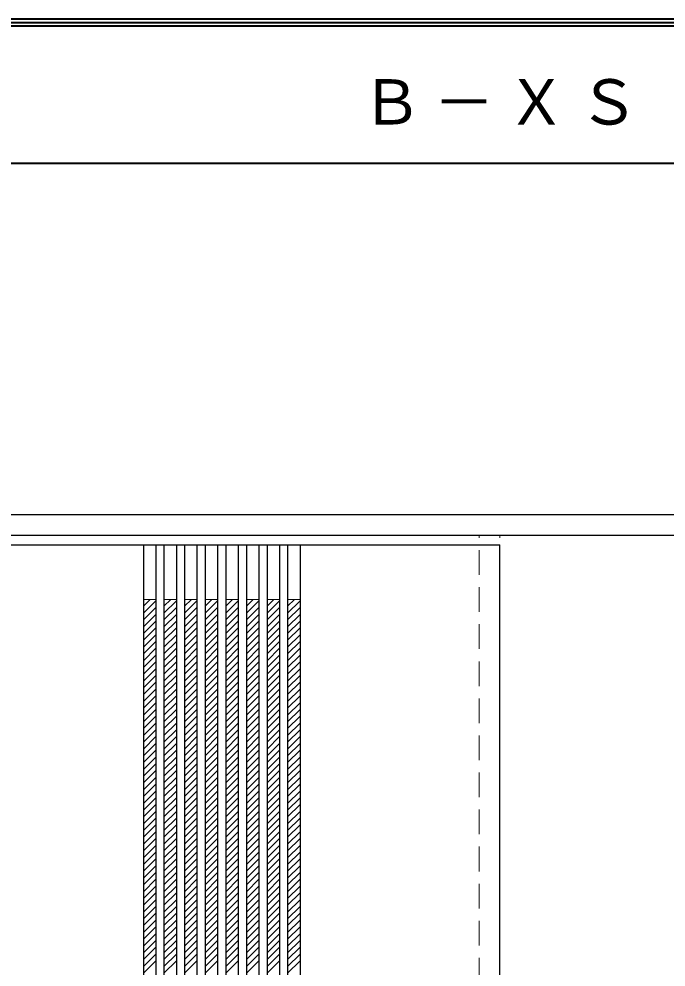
# Model space of a CAD drawing. Units: millimetres, scale not verified. Extents: x -6000 to 5700, y -4307 to 4175.
# Drawn here: x -3395 to -2453, y 2794 to 4175 of the extents above; entities that cross this region are included whole.
import ezdxf

# ---------------------------------------------------------------- set-up
doc = ezdxf.new("R2010")
doc.units = ezdxf.units.MM
doc.header["$LTSCALE"] = 30
doc.linetypes.add('DASHED1', pattern=[1.8, 1.2, -0.6])
for name, color, linetype, lineweight in [('0-2_扉', 4, 'DASHED1', 9), ('0-4_枠', 3, 'Continuous', 25), ('0-A_文字', 7, 'Continuous', 9), ('F-1_枠', 6, 'Continuous', 40)]:
    doc.layers.add(name, color=color, linetype=linetype, lineweight=lineweight)
doc.styles.add('ＭＳ ゴシック', font='')
doc.styles.get('ＭＳ ゴシック').set_extended_font_data('MS Gothic')

msp = doc.modelspace()

# ---------------------------------------------------------------- linework, layer by layer
at = {"layer": '0-2_扉'}
for p, q in [((-2725, 1421), (-2725, 3423)), ((-2695, 1421), (-2695, 3423)), ((-3214, 3319.17), (-3204.17, 3329)), ((-3214, 3309.27), (-3196, 3327.27)), ((-3214, 3299.37), (-3196, 3317.37)), ((-3184, 3319.17), (-3174.17, 3329)), ((-3184, 3309.27), (-3166, 3327.27)), ((-3184, 3299.37), (-3166, 3317.37)), ((-3154, 3319.17), (-3144.17, 3329)), ((-3154, 3309.27), (-3136, 3327.27)), ((-3154, 3299.37), (-3136, 3317.37)), ((-3124, 3319.17), (-3114.17, 3329)), ((-3124, 3309.27), (-3106, 3327.27)), ((-3124, 3299.37), (-3106, 3317.37)), ((-3094, 3319.17), (-3084.17, 3329)), ((-3094, 3309.27), (-3076, 3327.27)), ((-3094, 3299.37), (-3076, 3317.37)), ((-3064, 3319.17), (-3054.17, 3329)), ((-3064, 3309.27), (-3046, 3327.27)), ((-3064, 3299.37), (-3046, 3317.37)), ((-3034, 3319.17), (-3024.17, 3329)), ((-3034, 3309.27), (-3016, 3327.27)), ((-3034, 3299.37), (-3016, 3317.37)), ((-3004, 3319.17), (-2994.17, 3329)), ((-3004, 3309.27), (-2986, 3327.27)), ((-3004, 3299.37), (-2986, 3317.37)), ((-3214, 3289.47), (-3196, 3307.47)), ((-3184, 3289.47), (-3166, 3307.47)), ((-3154, 3289.47), (-3136, 3307.47)), ((-3124, 3289.47), (-3106, 3307.47)), ((-3094, 3289.47), (-3076, 3307.47)), ((-3064, 3289.47), (-3046, 3307.47)), ((-3034, 3289.47), (-3016, 3307.47)), ((-3004, 3289.47), (-2986, 3307.47)), ((-3214, 3279.57), (-3196, 3297.57)), ((-3184, 3279.57), (-3166, 3297.57)), ((-3154, 3279.57), (-3136, 3297.57)), ((-3124, 3279.57), (-3106, 3297.57)), ((-3094, 3279.57), (-3076, 3297.57)), ((-3064, 3279.57), (-3046, 3297.57)), ((-3034, 3279.57), (-3016, 3297.57)), ((-3004, 3279.57), (-2986, 3297.57)), ((-3214, 3269.67), (-3196, 3287.67)), ((-3214, 3259.77), (-3196, 3277.77)), ((-3184, 3269.67), (-3166, 3287.67)), ((-3184, 3259.77), (-3166, 3277.77)), ((-3154, 3269.67), (-3136, 3287.67)), ((-3154, 3259.77), (-3136, 3277.77)), ((-3124, 3269.67), (-3106, 3287.67)), ((-3124, 3259.77), (-3106, 3277.77)), ((-3094, 3269.67), (-3076, 3287.67)), ((-3094, 3259.77), (-3076, 3277.77)), ((-3064, 3269.67), (-3046, 3287.67)), ((-3064, 3259.77), (-3046, 3277.77)), ((-3034, 3269.67), (-3016, 3287.67)), ((-3034, 3259.77), (-3016, 3277.77)), ((-3004, 3269.67), (-2986, 3287.67)), ((-3004, 3259.77), (-2986, 3277.77)), ((-3214, 3249.87), (-3196, 3267.87)), ((-3184, 3249.87), (-3166, 3267.87)), ((-3154, 3249.87), (-3136, 3267.87)), ((-3124, 3249.87), (-3106, 3267.87)), ((-3094, 3249.87), (-3076, 3267.87)), ((-3064, 3249.87), (-3046, 3267.87)), ((-3034, 3249.87), (-3016, 3267.87)), ((-3004, 3249.87), (-2986, 3267.87)), ((-3214, 3239.97), (-3196, 3257.97)), ((-3214, 3230.07), (-3196, 3248.07)), ((-3184, 3239.97), (-3166, 3257.97)), ((-3184, 3230.07), (-3166, 3248.07)), ((-3154, 3239.97), (-3136, 3257.97)), ((-3154, 3230.07), (-3136, 3248.07)), ((-3124, 3239.97), (-3106, 3257.97)), ((-3124, 3230.07), (-3106, 3248.07)), ((-3094, 3239.97), (-3076, 3257.97)), ((-3094, 3230.07), (-3076, 3248.07)), ((-3064, 3239.97), (-3046, 3257.97)), ((-3064, 3230.07), (-3046, 3248.07)), ((-3034, 3239.97), (-3016, 3257.97)), ((-3034, 3230.07), (-3016, 3248.07)), ((-3004, 3239.97), (-2986, 3257.97)), ((-3004, 3230.07), (-2986, 3248.07)), ((-3214, 3220.17), (-3196, 3238.17)), ((-3184, 3220.17), (-3166, 3238.17)), ((-3154, 3220.17), (-3136, 3238.17)), ((-3124, 3220.17), (-3106, 3238.17)), ((-3094, 3220.17), (-3076, 3238.17)), ((-3064, 3220.17), (-3046, 3238.17)), ((-3034, 3220.17), (-3016, 3238.17)), ((-3004, 3220.17), (-2986, 3238.17)), ((-3214, 3210.27), (-3196, 3228.27)), ((-3184, 3210.27), (-3166, 3228.27)), ((-3154, 3210.27), (-3136, 3228.27)), ((-3124, 3210.27), (-3106, 3228.27)), ((-3094, 3210.27), (-3076, 3228.27)), ((-3064, 3210.27), (-3046, 3228.27)), ((-3034, 3210.27), (-3016, 3228.27)), ((-3004, 3210.27), (-2986, 3228.27)), ((-3214, 3200.37), (-3196, 3218.37)), ((-3214, 3190.47), (-3196, 3208.47)), ((-3184, 3200.37), (-3166, 3218.37)), ((-3184, 3190.47), (-3166, 3208.47)), ((-3154, 3200.37), (-3136, 3218.37)), ((-3154, 3190.47), (-3136, 3208.47)), ((-3124, 3200.37), (-3106, 3218.37)), ((-3124, 3190.47), (-3106, 3208.47)), ((-3094, 3200.37), (-3076, 3218.37)), ((-3094, 3190.47), (-3076, 3208.47)), ((-3064, 3200.37), (-3046, 3218.37)), ((-3064, 3190.47), (-3046, 3208.47)), ((-3034, 3200.37), (-3016, 3218.37)), ((-3034, 3190.47), (-3016, 3208.47)), ((-3004, 3200.37), (-2986, 3218.37)), ((-3004, 3190.47), (-2986, 3208.47)), ((-3214, 3180.57), (-3196, 3198.57)), ((-3184, 3180.57), (-3166, 3198.57)), ((-3154, 3180.57), (-3136, 3198.57)), ((-3124, 3180.57), (-3106, 3198.57)), ((-3094, 3180.57), (-3076, 3198.57)), ((-3064, 3180.57), (-3046, 3198.57)), ((-3034, 3180.57), (-3016, 3198.57)), ((-3004, 3180.57), (-2986, 3198.57)), ((-3214, 3170.67), (-3196, 3188.67)), ((-3214, 3160.77), (-3196, 3178.77)), ((-3184, 3170.67), (-3166, 3188.67)), ((-3184, 3160.77), (-3166, 3178.77)), ((-3154, 3170.67), (-3136, 3188.67)), ((-3154, 3160.77), (-3136, 3178.77)), ((-3124, 3170.67), (-3106, 3188.67)), ((-3124, 3160.77), (-3106, 3178.77)), ((-3094, 3170.67), (-3076, 3188.67)), ((-3094, 3160.77), (-3076, 3178.77)), ((-3064, 3170.67), (-3046, 3188.67)), ((-3064, 3160.77), (-3046, 3178.77)), ((-3034, 3170.67), (-3016, 3188.67)), ((-3034, 3160.77), (-3016, 3178.77)), ((-3004, 3170.67), (-2986, 3188.67)), ((-3004, 3160.77), (-2986, 3178.77)), ((-3214, 3150.87), (-3196, 3168.87)), ((-3184, 3150.87), (-3166, 3168.87)), ((-3154, 3150.87), (-3136, 3168.87)), ((-3124, 3150.87), (-3106, 3168.87)), ((-3094, 3150.87), (-3076, 3168.87)), ((-3064, 3150.87), (-3046, 3168.87)), ((-3034, 3150.87), (-3016, 3168.87)), ((-3004, 3150.87), (-2986, 3168.87)), ((-3214, 3140.98), (-3196, 3158.98)), ((-3184, 3140.98), (-3166, 3158.98)), ((-3154, 3140.98), (-3136, 3158.98)), ((-3124, 3140.98), (-3106, 3158.98)), ((-3094, 3140.98), (-3076, 3158.98)), ((-3064, 3140.98), (-3046, 3158.98)), ((-3034, 3140.98), (-3016, 3158.98)), ((-3004, 3140.98), (-2986, 3158.98)), ((-3214, 3131.08), (-3196, 3149.08)), ((-3214, 3121.18), (-3196, 3139.18)), ((-3184, 3131.08), (-3166, 3149.08)), ((-3184, 3121.18), (-3166, 3139.18)), ((-3154, 3131.08), (-3136, 3149.08)), ((-3154, 3121.18), (-3136, 3139.18)), ((-3124, 3131.08), (-3106, 3149.08)), ((-3124, 3121.18), (-3106, 3139.18)), ((-3094, 3131.08), (-3076, 3149.08)), ((-3094, 3121.18), (-3076, 3139.18)), ((-3064, 3131.08), (-3046, 3149.08)), ((-3064, 3121.18), (-3046, 3139.18)), ((-3034, 3131.08), (-3016, 3149.08)), ((-3034, 3121.18), (-3016, 3139.18)), ((-3004, 3131.08), (-2986, 3149.08)), ((-3004, 3121.18), (-2986, 3139.18)), ((-3214, 3111.28), (-3196, 3129.28)), ((-3184, 3111.28), (-3166, 3129.28)), ((-3154, 3111.28), (-3136, 3129.28)), ((-3124, 3111.28), (-3106, 3129.28)), ((-3094, 3111.28), (-3076, 3129.28)), ((-3064, 3111.28), (-3046, 3129.28)), ((-3034, 3111.28), (-3016, 3129.28)), ((-3004, 3111.28), (-2986, 3129.28)), ((-3214, 3101.38), (-3196, 3119.38)), ((-3214, 3091.48), (-3196, 3109.48)), ((-3184, 3101.38), (-3166, 3119.38)), ((-3184, 3091.48), (-3166, 3109.48)), ((-3154, 3101.38), (-3136, 3119.38)), ((-3154, 3091.48), (-3136, 3109.48)), ((-3124, 3101.38), (-3106, 3119.38)), ((-3124, 3091.48), (-3106, 3109.48)), ((-3094, 3101.38), (-3076, 3119.38)), ((-3094, 3091.48), (-3076, 3109.48)), ((-3064, 3101.38), (-3046, 3119.38)), ((-3064, 3091.48), (-3046, 3109.48)), ((-3034, 3101.38), (-3016, 3119.38)), ((-3034, 3091.48), (-3016, 3109.48)), ((-3004, 3101.38), (-2986, 3119.38)), ((-3004, 3091.48), (-2986, 3109.48)), ((-3214, 3081.58), (-3196, 3099.58)), ((-3184, 3081.58), (-3166, 3099.58)), ((-3154, 3081.58), (-3136, 3099.58)), ((-3124, 3081.58), (-3106, 3099.58)), ((-3094, 3081.58), (-3076, 3099.58)), ((-3064, 3081.58), (-3046, 3099.58)), ((-3034, 3081.58), (-3016, 3099.58)), ((-3004, 3081.58), (-2986, 3099.58)), ((-3214, 3071.68), (-3196, 3089.68)), ((-3184, 3071.68), (-3166, 3089.68)), ((-3154, 3071.68), (-3136, 3089.68)), ((-3124, 3071.68), (-3106, 3089.68)), ((-3094, 3071.68), (-3076, 3089.68)), ((-3064, 3071.68), (-3046, 3089.68)), ((-3034, 3071.68), (-3016, 3089.68)), ((-3004, 3071.68), (-2986, 3089.68)), ((-3214, 3061.78), (-3196, 3079.78)), ((-3214, 3051.88), (-3196, 3069.88)), ((-3184, 3061.78), (-3166, 3079.78)), ((-3184, 3051.88), (-3166, 3069.88)), ((-3154, 3061.78), (-3136, 3079.78)), ((-3154, 3051.88), (-3136, 3069.88)), ((-3124, 3061.78), (-3106, 3079.78)), ((-3124, 3051.88), (-3106, 3069.88)), ((-3094, 3061.78), (-3076, 3079.78)), ((-3094, 3051.88), (-3076, 3069.88)), ((-3064, 3061.78), (-3046, 3079.78)), ((-3064, 3051.88), (-3046, 3069.88)), ((-3034, 3061.78), (-3016, 3079.78)), ((-3034, 3051.88), (-3016, 3069.88)), ((-3004, 3061.78), (-2986, 3079.78)), ((-3004, 3051.88), (-2986, 3069.88)), ((-3214, 3041.98), (-3196, 3059.98)), ((-3184, 3041.98), (-3166, 3059.98)), ((-3154, 3041.98), (-3136, 3059.98)), ((-3124, 3041.98), (-3106, 3059.98)), ((-3094, 3041.98), (-3076, 3059.98)), ((-3064, 3041.98), (-3046, 3059.98)), ((-3034, 3041.98), (-3016, 3059.98)), ((-3004, 3041.98), (-2986, 3059.98)), ((-3214, 3032.08), (-3196, 3050.08)), ((-3214, 3022.18), (-3196, 3040.18)), ((-3184, 3032.08), (-3166, 3050.08)), ((-3184, 3022.18), (-3166, 3040.18)), ((-3154, 3032.08), (-3136, 3050.08)), ((-3154, 3022.18), (-3136, 3040.18)), ((-3124, 3032.08), (-3106, 3050.08)), ((-3124, 3022.18), (-3106, 3040.18)), ((-3094, 3032.08), (-3076, 3050.08)), ((-3094, 3022.18), (-3076, 3040.18)), ((-3064, 3032.08), (-3046, 3050.08)), ((-3064, 3022.18), (-3046, 3040.18)), ((-3034, 3032.08), (-3016, 3050.08)), ((-3034, 3022.18), (-3016, 3040.18)), ((-3004, 3032.08), (-2986, 3050.08)), ((-3004, 3022.18), (-2986, 3040.18)), ((-3214, 3012.28), (-3196, 3030.28)), ((-3184, 3012.28), (-3166, 3030.28)), ((-3154, 3012.28), (-3136, 3030.28)), ((-3124, 3012.28), (-3106, 3030.28)), ((-3094, 3012.28), (-3076, 3030.28)), ((-3064, 3012.28), (-3046, 3030.28)), ((-3034, 3012.28), (-3016, 3030.28)), ((-3004, 3012.28), (-2986, 3030.28)), ((-3214, 3002.38), (-3196, 3020.38)), ((-3184, 3002.38), (-3166, 3020.38)), ((-3154, 3002.38), (-3136, 3020.38)), ((-3124, 3002.38), (-3106, 3020.38)), ((-3094, 3002.38), (-3076, 3020.38)), ((-3064, 3002.38), (-3046, 3020.38)), ((-3034, 3002.38), (-3016, 3020.38)), ((-3004, 3002.38), (-2986, 3020.38)), ((-3214, 2992.48), (-3196, 3010.48)), ((-3214, 2982.58), (-3196, 3000.58)), ((-3184, 2992.48), (-3166, 3010.48)), ((-3184, 2982.58), (-3166, 3000.58)), ((-3154, 2992.48), (-3136, 3010.48)), ((-3154, 2982.58), (-3136, 3000.58)), ((-3124, 2992.48), (-3106, 3010.48)), ((-3124, 2982.58), (-3106, 3000.58)), ((-3094, 2992.48), (-3076, 3010.48)), ((-3094, 2982.58), (-3076, 3000.58)), ((-3064, 2992.48), (-3046, 3010.48)), ((-3064, 2982.58), (-3046, 3000.58)), ((-3034, 2992.48), (-3016, 3010.48)), ((-3034, 2982.58), (-3016, 3000.58)), ((-3004, 2992.48), (-2986, 3010.48)), ((-3004, 2982.58), (-2986, 3000.58)), ((-3214, 2972.68), (-3196, 2990.68)), ((-3184, 2972.68), (-3166, 2990.68)), ((-3154, 2972.68), (-3136, 2990.68)), ((-3124, 2972.68), (-3106, 2990.68)), ((-3094, 2972.68), (-3076, 2990.68)), ((-3064, 2972.68), (-3046, 2990.68)), ((-3034, 2972.68), (-3016, 2990.68)), ((-3004, 2972.68), (-2986, 2990.68)), ((-3214, 2962.78), (-3196, 2980.78)), ((-3214, 2952.89), (-3196, 2970.89)), ((-3184, 2962.78), (-3166, 2980.78)), ((-3184, 2952.89), (-3166, 2970.89)), ((-3154, 2962.78), (-3136, 2980.78)), ((-3154, 2952.89), (-3136, 2970.89)), ((-3124, 2962.78), (-3106, 2980.78)), ((-3124, 2952.89), (-3106, 2970.89)), ((-3094, 2962.78), (-3076, 2980.78)), ((-3094, 2952.89), (-3076, 2970.89)), ((-3064, 2962.78), (-3046, 2980.78)), ((-3064, 2952.89), (-3046, 2970.89)), ((-3034, 2962.78), (-3016, 2980.78)), ((-3034, 2952.89), (-3016, 2970.89)), ((-3004, 2962.78), (-2986, 2980.78)), ((-3004, 2952.89), (-2986, 2970.89)), ((-3214, 2942.99), (-3196, 2960.99)), ((-3184, 2942.99), (-3166, 2960.99)), ((-3154, 2942.99), (-3136, 2960.99)), ((-3124, 2942.99), (-3106, 2960.99)), ((-3094, 2942.99), (-3076, 2960.99)), ((-3064, 2942.99), (-3046, 2960.99)), ((-3034, 2942.99), (-3016, 2960.99)), ((-3004, 2942.99), (-2986, 2960.99)), ((-3214, 2933.09), (-3196, 2951.09)), ((-3184, 2933.09), (-3166, 2951.09)), ((-3154, 2933.09), (-3136, 2951.09)), ((-3124, 2933.09), (-3106, 2951.09)), ((-3094, 2933.09), (-3076, 2951.09)), ((-3064, 2933.09), (-3046, 2951.09)), ((-3034, 2933.09), (-3016, 2951.09)), ((-3004, 2933.09), (-2986, 2951.09)), ((-3214, 2923.19), (-3196, 2941.19)), ((-3214, 2913.29), (-3196, 2931.29)), ((-3184, 2923.19), (-3166, 2941.19)), ((-3184, 2913.29), (-3166, 2931.29)), ((-3154, 2923.19), (-3136, 2941.19)), ((-3154, 2913.29), (-3136, 2931.29)), ((-3124, 2923.19), (-3106, 2941.19)), ((-3124, 2913.29), (-3106, 2931.29)), ((-3094, 2923.19), (-3076, 2941.19)), ((-3094, 2913.29), (-3076, 2931.29)), ((-3064, 2923.19), (-3046, 2941.19)), ((-3064, 2913.29), (-3046, 2931.29)), ((-3034, 2923.19), (-3016, 2941.19)), ((-3034, 2913.29), (-3016, 2931.29)), ((-3004, 2923.19), (-2986, 2941.19)), ((-3004, 2913.29), (-2986, 2931.29)), ((-3214, 2903.39), (-3196, 2921.39)), ((-3184, 2903.39), (-3166, 2921.39)), ((-3154, 2903.39), (-3136, 2921.39)), ((-3124, 2903.39), (-3106, 2921.39)), ((-3094, 2903.39), (-3076, 2921.39)), ((-3064, 2903.39), (-3046, 2921.39)), ((-3034, 2903.39), (-3016, 2921.39)), ((-3004, 2903.39), (-2986, 2921.39)), ((-3214, 2893.49), (-3196, 2911.49)), ((-3214, 2883.59), (-3196, 2901.59)), ((-3184, 2893.49), (-3166, 2911.49)), ((-3184, 2883.59), (-3166, 2901.59)), ((-3154, 2893.49), (-3136, 2911.49)), ((-3154, 2883.59), (-3136, 2901.59)), ((-3124, 2893.49), (-3106, 2911.49)), ((-3124, 2883.59), (-3106, 2901.59)), ((-3094, 2893.49), (-3076, 2911.49)), ((-3094, 2883.59), (-3076, 2901.59)), ((-3064, 2893.49), (-3046, 2911.49)), ((-3064, 2883.59), (-3046, 2901.59)), ((-3034, 2893.49), (-3016, 2911.49)), ((-3034, 2883.59), (-3016, 2901.59)), ((-3004, 2893.49), (-2986, 2911.49)), ((-3004, 2883.59), (-2986, 2901.59)), ((-3214, 2873.69), (-3196, 2891.69)), ((-3184, 2873.69), (-3166, 2891.69)), ((-3154, 2873.69), (-3136, 2891.69)), ((-3124, 2873.69), (-3106, 2891.69)), ((-3094, 2873.69), (-3076, 2891.69)), ((-3064, 2873.69), (-3046, 2891.69)), ((-3034, 2873.69), (-3016, 2891.69)), ((-3004, 2873.69), (-2986, 2891.69)), ((-3214, 2863.79), (-3196, 2881.79)), ((-3184, 2863.79), (-3166, 2881.79)), ((-3154, 2863.79), (-3136, 2881.79)), ((-3124, 2863.79), (-3106, 2881.79)), ((-3094, 2863.79), (-3076, 2881.79)), ((-3064, 2863.79), (-3046, 2881.79)), ((-3034, 2863.79), (-3016, 2881.79)), ((-3004, 2863.79), (-2986, 2881.79)), ((-3214, 2853.89), (-3196, 2871.89)), ((-3214, 2843.99), (-3196, 2861.99)), ((-3184, 2853.89), (-3166, 2871.89)), ((-3184, 2843.99), (-3166, 2861.99)), ((-3154, 2853.89), (-3136, 2871.89)), ((-3154, 2843.99), (-3136, 2861.99)), ((-3124, 2853.89), (-3106, 2871.89)), ((-3124, 2843.99), (-3106, 2861.99)), ((-3094, 2853.89), (-3076, 2871.89)), ((-3094, 2843.99), (-3076, 2861.99)), ((-3064, 2853.89), (-3046, 2871.89)), ((-3064, 2843.99), (-3046, 2861.99)), ((-3034, 2853.89), (-3016, 2871.89)), ((-3034, 2843.99), (-3016, 2861.99)), ((-3004, 2853.89), (-2986, 2871.89)), ((-3004, 2843.99), (-2986, 2861.99)), ((-3214, 2834.09), (-3196, 2852.09)), ((-3184, 2834.09), (-3166, 2852.09)), ((-3154, 2834.09), (-3136, 2852.09)), ((-3124, 2834.09), (-3106, 2852.09)), ((-3094, 2834.09), (-3076, 2852.09)), ((-3064, 2834.09), (-3046, 2852.09)), ((-3034, 2834.09), (-3016, 2852.09)), ((-3004, 2834.09), (-2986, 2852.09)), ((-3214, 2824.19), (-3196, 2842.19)), ((-3214, 2814.29), (-3196, 2832.29)), ((-3184, 2824.19), (-3166, 2842.19)), ((-3184, 2814.29), (-3166, 2832.29)), ((-3154, 2824.19), (-3136, 2842.19)), ((-3154, 2814.29), (-3136, 2832.29)), ((-3124, 2824.19), (-3106, 2842.19)), ((-3124, 2814.29), (-3106, 2832.29)), ((-3094, 2824.19), (-3076, 2842.19)), ((-3094, 2814.29), (-3076, 2832.29)), ((-3064, 2824.19), (-3046, 2842.19)), ((-3064, 2814.29), (-3046, 2832.29)), ((-3034, 2824.19), (-3016, 2842.19)), ((-3034, 2814.29), (-3016, 2832.29)), ((-3004, 2824.19), (-2986, 2842.19)), ((-3004, 2814.29), (-2986, 2832.29)), ((-3214, 2804.39), (-3196, 2822.39)), ((-3184, 2804.39), (-3166, 2822.39)), ((-3154, 2804.39), (-3136, 2822.39)), ((-3124, 2804.39), (-3106, 2822.39)), ((-3094, 2804.39), (-3076, 2822.39)), ((-3064, 2804.39), (-3046, 2822.39)), ((-3034, 2804.39), (-3016, 2822.39)), ((-3004, 2804.39), (-2986, 2822.39)), ((-3214, 2794.49), (-3196, 2812.49)), ((-3184, 2794.49), (-3166, 2812.49)), ((-3154, 2794.49), (-3136, 2812.49)), ((-3124, 2794.49), (-3106, 2812.49)), ((-3094, 2794.49), (-3076, 2812.49)), ((-3064, 2794.49), (-3046, 2812.49)), ((-3034, 2794.49), (-3016, 2812.49)), ((-3004, 2794.49), (-2986, 2812.49)), ((-3214, 2784.59), (-3196, 2802.59)), ((-3184, 2784.59), (-3166, 2802.59)), ((-3154, 2784.59), (-3136, 2802.59)), ((-3124, 2784.59), (-3106, 2802.59)), ((-3094, 2784.59), (-3076, 2802.59)), ((-3064, 2784.59), (-3046, 2802.59)), ((-3034, 2784.59), (-3016, 2802.59)), ((-3004, 2784.59), (-2986, 2802.59))]:
    msp.add_line(p, q, dxfattribs=at)
at = {"layer": '0-2_扉', "color": 3, "linetype": 'Continuous', "lineweight": 25}
for p, q in [((-3505, 3409), (-2695, 3409)), ((-3214, 3409), (-3214, 1426)), ((-3196, 3409), (-3196, 1426)), ((-3184, 3409), (-3184, 1426)), ((-3166, 3409), (-3166, 1426)), ((-3154, 3409), (-3154, 1426)), ((-3136, 3409), (-3136, 1426)), ((-3124, 3409), (-3124, 1426)), ((-3106, 3409), (-3106, 1426)), ((-3094, 3409), (-3094, 1426)), ((-3076, 3409), (-3076, 1426)), ((-3064, 3409), (-3064, 1426)), ((-3046, 3409), (-3046, 1426)), ((-3034, 3409), (-3034, 1426)), ((-3016, 3409), (-3016, 1426)), ((-3004, 3409), (-3004, 1426)), ((-2986, 3409), (-2986, 1426)), ((-2695, 1426), (-2695, 3409))]:
    msp.add_line(p, q, dxfattribs=at)
at = {"layer": '0-2_扉', "color": 7, "linetype": 'Continuous', "lineweight": 18}
for p, q in [((-3196, 3329), (-3214, 3329)), ((-3166, 3329), (-3184, 3329)), ((-3136, 3329), (-3154, 3329)), ((-3106, 3329), (-3124, 3329)), ((-3076, 3329), (-3094, 3329)), ((-3046, 3329), (-3064, 3329)), ((-3016, 3329), (-3034, 3329)), ((-2986, 3329), (-3004, 3329))]:
    msp.add_line(p, q, dxfattribs=at)
at = {"layer": '0-4_枠'}
for p, q in [((-4312, 3453), (-1885, 3453)), ((-4282, 3423), (-1915, 3423))]:
    msp.add_line(p, q, dxfattribs=at)
at = {"layer": 'F-1_枠'}
for p, q in [((-6000, 4175), (5700, 4175)), ((-6000, 4170), (5700, 4170)), ((-6000, 4165), (5700, 4165)), ((-6000, 3965), (5700, 3965))]:
    msp.add_line(p, q, dxfattribs=at)

# ---------------------------------------------------------------- texts
at = {"layer": '0-A_文字', "insert": (-2897.5, 4020), "char_height": 65.98, "attachment_point": 7, "style": 'ＭＳ ゴシック'}
msp.add_mtext('\\T1.17;Ｂ－ＸＳ', dxfattribs=at)

doc.saveas('drawing.dxf')
